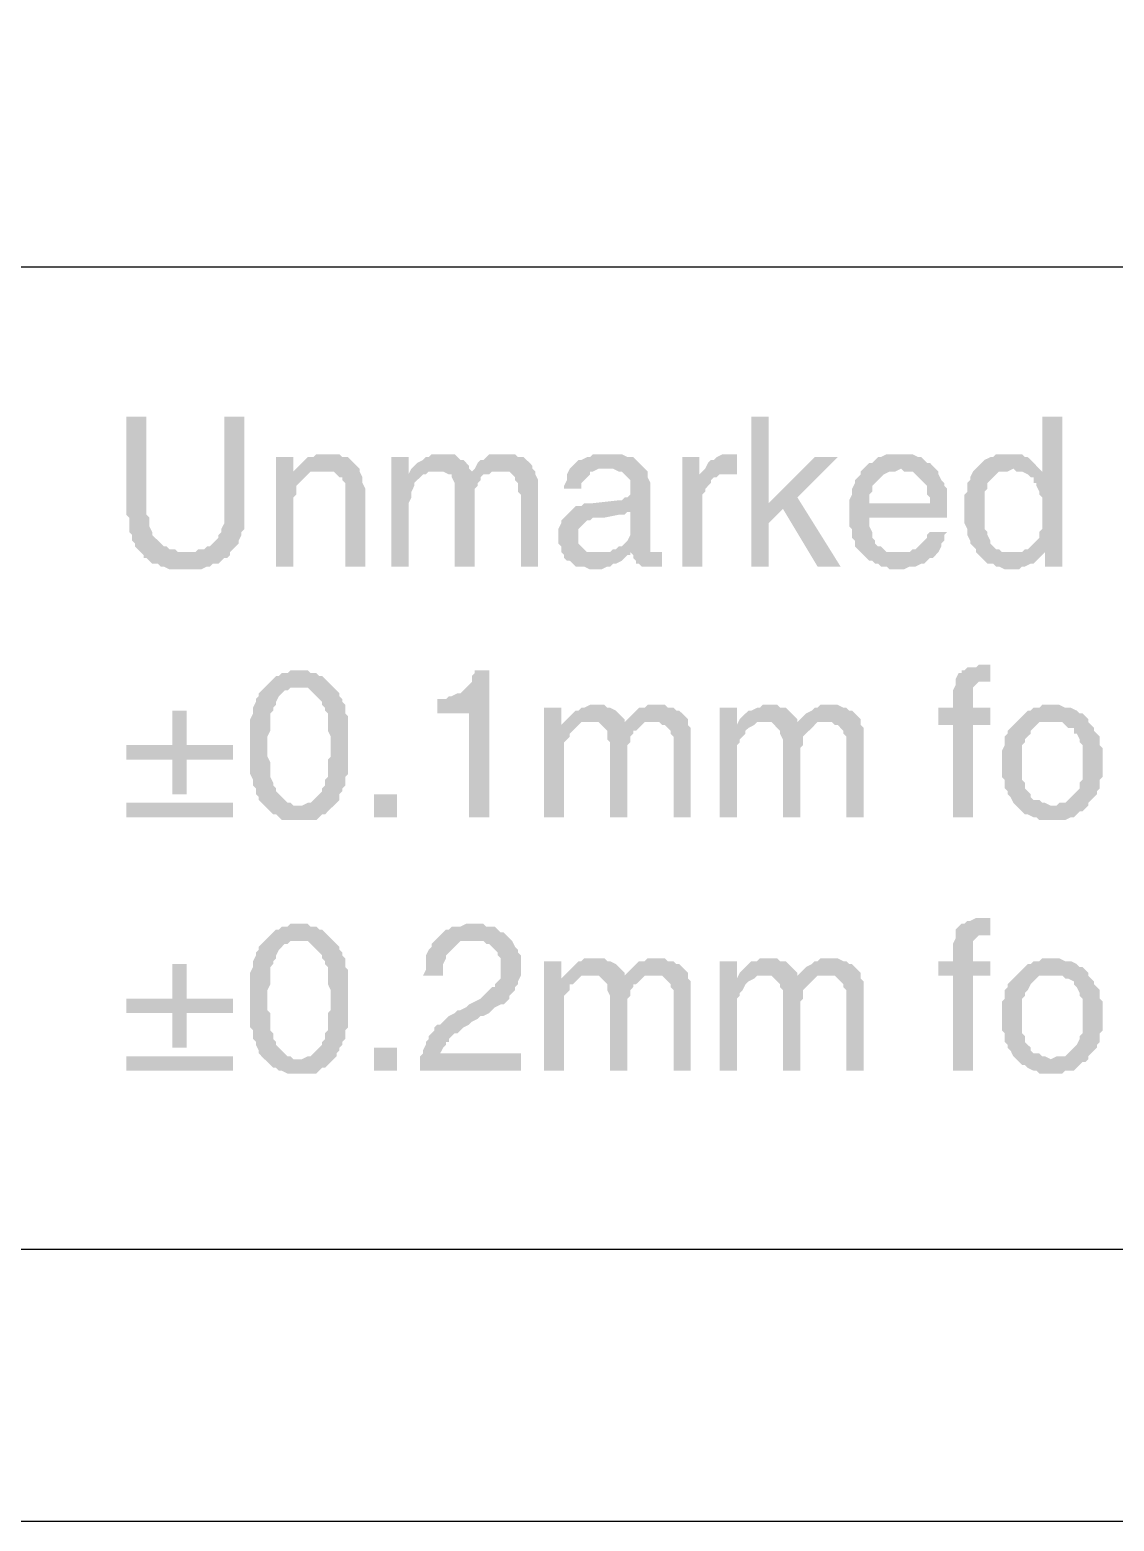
# Model space of a CAD drawing. Header units: inches. Extents: x 3613 to 8393, y -2205 to -794.
# Drawn here: x 7801.64 to 7818.63, y -1185.65 to -1162.28 of the extents above; entities that cross this region are included whole.
import ezdxf

# ---------------------------------------------------------------- set-up
doc = ezdxf.new("R2010")
doc.units = ezdxf.units.IN
doc.header["$MEASUREMENT"] = 0

msp = doc.modelspace()

# ---------------------------------------------------------------- hatches: boundary and pattern name
at = {"transparency": 33554559}
for points in [[(7803.463, -1168.343), (7803.147, -1168.343), (7803.147, -1169.878), (7803.192, -1169.923), (7803.192, -1170.149), (7803.237, -1170.194), (7803.237, -1170.284), (7803.282, -1170.329), (7803.282, -1170.374), (7803.328, -1170.419), (7803.373, -1170.464), (7804.095, -1170.464), (7803.959, -1170.464), (7803.914, -1170.419), (7803.824, -1170.419), (7803.779, -1170.374), (7803.734, -1170.374), (7803.689, -1170.329), (7803.644, -1170.284), (7803.644, -1170.284), (7803.598, -1170.239), (7803.553, -1170.194), (7803.553, -1170.149), (7803.508, -1170.058), (7803.508, -1169.923), (7803.463, -1169.878), (7803.463, -1169.787)], [(7804.997, -1168.343), (7804.682, -1168.343), (7804.682, -1170.013), (7804.636, -1170.103), (7804.636, -1170.149), (7804.591, -1170.194), (7804.591, -1170.239), (7804.546, -1170.284), (7804.501, -1170.329), (7804.456, -1170.374), (7804.411, -1170.374), (7804.366, -1170.419), (7804.275, -1170.419), (7804.23, -1170.464), (7803.373, -1170.464), (7803.418, -1170.51), (7803.418, -1170.555), (7803.463, -1170.555), (7803.508, -1170.6), (7803.553, -1170.645), (7803.644, -1170.645), (7803.689, -1170.69), (7803.734, -1170.69), (7803.824, -1170.735), (7804.32, -1170.735), (7804.411, -1170.69), (7804.456, -1170.69), (7804.501, -1170.645), (7804.591, -1170.645), (7804.636, -1170.6), (7804.682, -1170.555), (7804.727, -1170.555), (7804.772, -1170.51), (7804.772, -1170.464), (7804.817, -1170.419), (7804.862, -1170.374), (7804.907, -1170.329), (7804.907, -1170.284), (7804.952, -1170.194), (7804.952, -1170.149), (7804.997, -1170.103), (7804.997, -1169.833)], [(7813.212, -1168.343), (7812.941, -1168.343), (7812.941, -1170.69), (7813.212, -1170.69), (7813.212, -1170.013), (7813.437, -1169.787), (7813.212, -1169.697)], [(7817.815, -1168.343), (7817.499, -1168.343), (7817.499, -1169.201), (7817.273, -1169.246), (7817.319, -1169.291), (7817.364, -1169.291), (7817.364, -1169.381), (7817.409, -1169.381), (7817.409, -1169.426), (7817.454, -1169.517), (7817.454, -1169.562), (7817.499, -1169.607), (7817.499, -1170.103), (7817.454, -1170.149), (7817.454, -1170.239), (7817.409, -1170.284), (7817.364, -1170.329), (7817.364, -1170.329), (7817.319, -1170.374), (7817.273, -1170.419), (7817.228, -1170.419), (7817.544, -1170.464), (7817.544, -1170.69), (7817.815, -1170.69)], [(7805.765, -1168.975), (7805.494, -1168.975), (7805.494, -1170.69), (7805.765, -1170.69), (7805.765, -1169.742), (7805.765, -1169.607), (7805.81, -1169.562), (7805.81, -1169.426), (7805.855, -1169.381), (7805.9, -1169.336), (7805.9, -1169.336), (7805.945, -1169.291), (7805.99, -1169.246), (7805.765, -1169.201)], [(7806.261, -1168.93), (7806.126, -1168.93), (7806.081, -1168.975), (7805.99, -1168.975), (7805.945, -1169.02), (7805.9, -1169.065), (7805.855, -1169.111), (7805.81, -1169.156), (7805.765, -1169.201), (7805.99, -1169.246), (7806.036, -1169.201), (7806.216, -1169.201), (7806.803, -1169.156), (7806.758, -1169.111), (7806.712, -1169.065), (7806.712, -1169.065), (7806.667, -1169.02), (7806.622, -1168.975), (7806.532, -1168.975), (7806.487, -1168.93), (7806.351, -1168.93)], [(7807.57, -1168.975), (7807.299, -1168.975), (7807.299, -1170.69), (7807.57, -1170.69), (7807.57, -1169.697), (7807.615, -1169.607), (7807.615, -1169.517), (7807.66, -1169.426), (7807.66, -1169.381), (7807.705, -1169.336), (7807.751, -1169.291), (7807.796, -1169.246), (7807.841, -1169.246), (7807.57, -1169.246)], [(7808.066, -1168.93), (7807.931, -1168.93), (7807.886, -1168.975), (7807.841, -1168.975), (7807.796, -1169.02), (7807.705, -1169.065), (7807.66, -1169.111), (7807.615, -1169.156), (7807.57, -1169.246), (7807.841, -1169.246), (7807.886, -1169.201), (7808.021, -1169.201), (7808.518, -1169.156), (7808.518, -1169.111), (7808.473, -1169.065), (7808.428, -1169.02), (7808.382, -1169.02), (7808.337, -1168.975), (7808.292, -1168.93), (7808.157, -1168.93)], [(7809.014, -1168.93), (7808.834, -1168.93), (7808.789, -1168.975), (7808.743, -1169.02), (7808.698, -1169.02), (7808.653, -1169.065), (7808.608, -1169.156), (7808.563, -1169.201), (7808.112, -1169.201), (7808.202, -1169.246), (7808.247, -1169.246), (7808.247, -1169.291), (7808.292, -1169.381), (7808.292, -1170.69), (7808.608, -1170.69), (7808.608, -1169.697), (7808.608, -1169.472), (7808.653, -1169.426), (7808.653, -1169.381), (7808.698, -1169.336), (7808.698, -1169.291), (7808.743, -1169.246), (7808.834, -1169.246), (7808.879, -1169.201), (7809.014, -1169.201), (7809.511, -1169.156), (7809.511, -1169.111), (7809.466, -1169.065), (7809.466, -1169.065), (7809.42, -1169.02), (7809.375, -1168.975), (7809.285, -1168.975), (7809.24, -1168.93), (7809.105, -1168.93)], [(7810.729, -1168.93), (7810.458, -1168.93), (7810.413, -1168.975), (7810.368, -1168.975), (7810.278, -1169.02), (7810.233, -1169.02), (7810.188, -1169.065), (7810.188, -1169.065), (7810.143, -1169.111), (7810.097, -1169.156), (7810.052, -1169.246), (7810.052, -1169.336), (7810.007, -1169.426), (7810.007, -1169.472), (7810.278, -1169.472), (7810.278, -1169.381), (7810.323, -1169.336), (7810.368, -1169.291), (7810.413, -1169.246), (7810.413, -1169.201), (7810.458, -1169.201), (7810.549, -1169.156), (7811.271, -1169.156), (7811.226, -1169.111), (7811.181, -1169.065), (7811.135, -1169.02), (7811.09, -1168.975), (7811, -1168.975), (7810.91, -1168.93), (7810.774, -1168.93)], [(7812.128, -1168.975), (7811.858, -1168.975), (7811.858, -1170.69), (7812.173, -1170.69), (7812.173, -1169.562), (7812.219, -1169.517), (7812.219, -1169.472), (7812.264, -1169.426), (7812.309, -1169.381), (7812.309, -1169.336), (7812.354, -1169.291), (7812.399, -1169.291), (7812.128, -1169.246)], [(7812.625, -1168.93), (7812.489, -1168.93), (7812.399, -1168.975), (7812.354, -1169.02), (7812.309, -1169.02), (7812.264, -1169.065), (7812.219, -1169.156), (7812.219, -1169.156), (7812.173, -1169.201), (7812.67, -1169.246), (7812.715, -1169.246), (7812.715, -1168.93), (7812.67, -1168.93)], [(7814.295, -1168.975), (7813.934, -1168.975), (7813.212, -1169.697), (7813.437, -1169.787), (7813.979, -1170.69), (7814.34, -1170.69), (7813.663, -1169.607)], [(7815.288, -1168.93), (7815.062, -1168.93), (7814.972, -1168.975), (7814.927, -1168.975), (7814.881, -1169.02), (7814.836, -1169.065), (7814.791, -1169.065), (7814.746, -1169.111), (7814.701, -1169.156), (7815.288, -1169.156), (7815.333, -1169.201), (7815.468, -1169.201), (7815.513, -1169.246), (7815.558, -1169.291), (7815.604, -1169.336), (7815.604, -1169.336), (7815.649, -1169.381), (7815.694, -1169.426), (7815.694, -1169.562), (7815.739, -1169.607), (7815.739, -1169.697), (7814.475, -1169.697), (7814.475, -1170.058), (7814.52, -1170.103), (7814.52, -1170.239), (7814.565, -1170.284), (7814.565, -1170.374), (7814.611, -1170.419), (7814.656, -1170.464), (7814.701, -1170.51), (7814.701, -1170.51), (7814.746, -1170.555), (7814.791, -1170.6), (7814.836, -1170.6), (7814.881, -1170.645), (7814.927, -1170.645), (7814.972, -1170.69), (7815.062, -1170.69), (7815.107, -1170.735), (7815.333, -1170.735), (7815.423, -1170.69), (7815.513, -1170.69), (7815.604, -1170.645), (7815.649, -1170.645), (7815.694, -1170.6), (7815.739, -1170.555), (7815.784, -1170.555), (7815.829, -1170.51), (7815.288, -1170.464), (7815.062, -1170.464), (7815.017, -1170.419), (7814.972, -1170.374), (7814.927, -1170.374), (7814.881, -1170.329), (7814.881, -1170.284), (7814.836, -1170.239), (7814.836, -1170.149), (7814.791, -1170.058), (7814.791, -1169.923), (7816.01, -1169.923), (7816.01, -1169.472), (7815.965, -1169.426), (7815.965, -1169.381), (7815.919, -1169.336), (7815.874, -1169.246), (7815.874, -1169.201), (7815.829, -1169.156), (7815.784, -1169.111), (7815.739, -1169.065), (7815.694, -1169.065), (7815.649, -1169.02), (7815.604, -1168.975), (7815.558, -1168.975), (7815.468, -1168.93), (7815.333, -1168.93)], [(7817.003, -1168.93), (7816.777, -1168.93), (7816.732, -1168.975), (7816.687, -1168.975), (7816.596, -1169.02), (7816.551, -1169.065), (7816.506, -1169.111), (7816.461, -1169.156), (7817.048, -1169.156), (7817.093, -1169.201), (7817.183, -1169.201), (7817.273, -1169.246), (7817.499, -1169.201), (7817.499, -1169.201), (7817.454, -1169.156), (7817.409, -1169.111), (7817.364, -1169.065), (7817.319, -1169.02), (7817.273, -1168.975), (7817.228, -1168.975), (7817.183, -1168.93), (7817.048, -1168.93)], [(7806.803, -1169.156), (7806.216, -1169.201), (7806.397, -1169.201), (7806.442, -1169.246), (7806.487, -1169.291), (7806.532, -1169.291), (7806.532, -1169.336), (7806.577, -1169.381), (7806.577, -1170.69), (7806.893, -1170.69), (7806.893, -1169.472), (7806.848, -1169.381), (7806.848, -1169.291), (7806.803, -1169.201)], [(7809.511, -1169.156), (7809.014, -1169.201), (7809.15, -1169.201), (7809.195, -1169.246), (7809.24, -1169.291), (7809.24, -1169.336), (7809.285, -1169.381), (7809.285, -1169.517), (7809.33, -1169.562), (7809.33, -1170.69), (7809.601, -1170.69), (7809.601, -1169.472), (7809.601, -1169.336), (7809.556, -1169.246), (7809.556, -1169.201)], [(7811.271, -1169.156), (7810.684, -1169.156), (7810.774, -1169.156), (7810.865, -1169.201), (7810.91, -1169.201), (7810.955, -1169.246), (7811, -1169.291), (7811.045, -1169.336), (7811.045, -1169.562), (7811, -1169.607), (7810.955, -1169.607), (7810.91, -1169.652), (7810.865, -1169.652), (7810.458, -1169.697), (7810.323, -1169.697), (7810.278, -1169.742), (7810.188, -1169.742), (7810.143, -1169.787), (7811.045, -1169.833), (7811.045, -1170.103), (7811.045, -1170.194), (7811, -1170.284), (7810.955, -1170.329), (7810.91, -1170.374), (7810.865, -1170.374), (7810.82, -1170.419), (7810.774, -1170.419), (7810.729, -1170.464), (7810.504, -1170.464), (7810.007, -1170.51), (7810.007, -1170.555), (7810.052, -1170.6), (7810.097, -1170.6), (7810.143, -1170.645), (7810.188, -1170.69), (7810.323, -1170.69), (7810.413, -1170.735), (7810.594, -1170.735), (7810.684, -1170.69), (7810.729, -1170.69), (7810.774, -1170.645), (7810.82, -1170.645), (7810.91, -1170.6), (7810.955, -1170.555), (7811, -1170.51), (7811.045, -1170.51), (7811.045, -1170.464), (7811.361, -1170.464), (7811.361, -1169.381), (7811.316, -1169.291), (7811.316, -1169.201)], [(7812.173, -1169.201), (7812.128, -1169.246), (7812.399, -1169.291), (7812.444, -1169.246), (7812.67, -1169.246)], [(7814.701, -1169.156), (7814.656, -1169.201), (7814.656, -1169.246), (7814.611, -1169.291), (7814.565, -1169.336), (7814.565, -1169.381), (7814.52, -1169.472), (7814.52, -1169.562), (7814.475, -1169.652), (7814.475, -1169.697), (7814.791, -1169.697), (7814.791, -1169.562), (7814.836, -1169.517), (7814.836, -1169.426), (7814.881, -1169.381), (7814.927, -1169.336), (7814.927, -1169.336), (7814.972, -1169.291), (7815.017, -1169.246), (7815.107, -1169.201), (7815.197, -1169.201), (7815.288, -1169.156)], [(7816.461, -1169.156), (7816.416, -1169.201), (7816.371, -1169.291), (7816.371, -1169.336), (7816.326, -1169.381), (7816.326, -1169.517), (7816.281, -1169.562), (7816.281, -1170.013), (7816.326, -1170.103), (7816.326, -1170.194), (7816.371, -1170.284), (7816.371, -1170.329), (7816.416, -1170.374), (7816.461, -1170.419), (7816.461, -1170.464), (7816.506, -1170.51), (7816.551, -1170.555), (7816.596, -1170.6), (7816.642, -1170.645), (7816.732, -1170.645), (7816.777, -1170.69), (7816.822, -1170.69), (7816.912, -1170.735), (7817.138, -1170.735), (7817.183, -1170.69), (7817.228, -1170.69), (7817.319, -1170.645), (7817.364, -1170.645), (7817.409, -1170.6), (7817.454, -1170.555), (7817.499, -1170.51), (7817.048, -1170.464), (7816.867, -1170.464), (7816.822, -1170.419), (7816.777, -1170.419), (7816.732, -1170.374), (7816.687, -1170.329), (7816.687, -1170.284), (7816.642, -1170.194), (7816.642, -1170.149), (7816.596, -1170.103), (7816.596, -1169.517), (7816.642, -1169.472), (7816.642, -1169.381), (7816.687, -1169.336), (7816.687, -1169.336), (7816.732, -1169.291), (7816.777, -1169.246), (7816.822, -1169.201), (7816.958, -1169.201), (7817.048, -1169.156)], [(7810.143, -1169.787), (7810.097, -1169.833), (7810.052, -1169.878), (7810.052, -1169.878), (7810.007, -1169.923), (7809.962, -1169.968), (7809.962, -1170.013), (7809.917, -1170.103), (7809.917, -1170.239), (7809.917, -1170.329), (7809.962, -1170.374), (7809.962, -1170.464), (7810.007, -1170.51), (7810.504, -1170.464), (7810.368, -1170.464), (7810.323, -1170.419), (7810.278, -1170.374), (7810.233, -1170.329), (7810.233, -1170.103), (7810.278, -1170.058), (7810.323, -1170.013), (7810.368, -1169.968), (7810.413, -1169.968), (7810.458, -1169.923), (7810.639, -1169.923), (7810.865, -1169.878), (7810.955, -1169.878), (7811, -1169.833), (7811.045, -1169.833)], [(7816.01, -1170.149), (7815.739, -1170.149), (7815.694, -1170.194), (7815.694, -1170.239), (7815.649, -1170.284), (7815.604, -1170.329), (7815.558, -1170.374), (7815.513, -1170.419), (7815.468, -1170.419), (7815.423, -1170.464), (7815.288, -1170.464), (7815.829, -1170.51), (7815.874, -1170.464), (7815.919, -1170.374), (7815.919, -1170.329), (7815.965, -1170.284), (7815.965, -1170.194)], [(7811.361, -1170.464), (7811.045, -1170.464), (7811.09, -1170.51), (7811.451, -1170.464), (7811.451, -1170.464)], [(7811.542, -1170.464), (7811.451, -1170.464), (7811.09, -1170.51), (7811.09, -1170.555), (7811.135, -1170.6), (7811.135, -1170.645), (7811.181, -1170.645), (7811.226, -1170.69), (7811.542, -1170.69)], [(7817.228, -1170.419), (7817.183, -1170.464), (7817.048, -1170.464), (7817.499, -1170.51), (7817.544, -1170.464)], [(7805.855, -1172.315), (7805.72, -1172.315), (7805.674, -1172.36), (7805.584, -1172.36), (7805.539, -1172.405), (7805.494, -1172.405), (7805.449, -1172.45), (7805.404, -1172.495), (7805.359, -1172.541), (7805.313, -1172.586), (7805.99, -1172.586), (7806.036, -1172.631), (7806.081, -1172.676), (7806.126, -1172.721), (7806.171, -1172.766), (7806.216, -1172.811), (7806.216, -1172.856), (7806.261, -1172.902), (7806.261, -1172.947), (7806.306, -1172.992), (7806.306, -1173.263), (7806.351, -1173.353), (7806.351, -1173.669), (7806.306, -1173.714), (7806.306, -1173.985), (7806.261, -1174.03), (7806.261, -1174.12), (7806.216, -1174.165), (7806.216, -1174.21), (7806.216, -1174.21), (7806.171, -1174.256), (7806.126, -1174.301), (7806.081, -1174.346), (7806.036, -1174.391), (7805.99, -1174.391), (7805.9, -1174.436), (7805.313, -1174.436), (7805.359, -1174.481), (7805.404, -1174.526), (7805.449, -1174.572), (7805.494, -1174.572), (7805.539, -1174.617), (7805.584, -1174.662), (7806.126, -1174.662), (7806.171, -1174.617), (7806.216, -1174.572), (7806.261, -1174.572), (7806.306, -1174.526), (7806.351, -1174.481), (7806.397, -1174.436), (7806.442, -1174.391), (7806.442, -1174.391), (7806.487, -1174.346), (7806.487, -1174.256), (7806.532, -1174.21), (7806.532, -1174.165), (7806.577, -1174.12), (7806.577, -1173.985), (7806.622, -1173.94), (7806.622, -1173.488), (7806.622, -1173.037), (7806.577, -1172.992), (7806.577, -1172.856), (7806.532, -1172.811), (7806.532, -1172.766), (7806.487, -1172.721), (7806.487, -1172.676), (7806.442, -1172.631), (7806.442, -1172.631), (7806.397, -1172.586), (7806.351, -1172.541), (7806.306, -1172.495), (7806.261, -1172.45), (7806.216, -1172.405), (7806.171, -1172.405), (7806.126, -1172.36), (7806.036, -1172.36), (7805.99, -1172.315), (7805.9, -1172.315)], [(7808.834, -1172.315), (7808.608, -1172.315), (7808.608, -1172.36), (7808.563, -1172.405), (7808.563, -1172.495), (7808.518, -1172.541), (7808.473, -1172.586), (7808.428, -1172.631), (7808.382, -1172.676), (7808.337, -1172.676), (7808.247, -1172.721), (7808.202, -1172.721), (7808.157, -1172.766), (7808.021, -1172.766), (7808.021, -1172.992), (7808.518, -1172.992), (7808.518, -1174.617), (7808.834, -1174.617)], [(7816.551, -1172.225), (7816.506, -1172.225), (7816.461, -1172.27), (7816.326, -1172.27), (7816.281, -1172.315), (7816.235, -1172.315), (7816.235, -1172.36), (7816.19, -1172.36), (7816.145, -1172.45), (7816.145, -1172.495), (7816.687, -1172.495), (7816.687, -1172.225)], [(7805.313, -1172.586), (7805.268, -1172.631), (7805.268, -1172.631), (7805.223, -1172.676), (7805.223, -1172.721), (7805.178, -1172.766), (7805.178, -1172.811), (7805.133, -1172.902), (7805.133, -1172.992), (7805.088, -1173.082), (7805.088, -1173.94), (7805.133, -1174.03), (7805.133, -1174.12), (7805.178, -1174.165), (7805.178, -1174.256), (7805.223, -1174.301), (7805.223, -1174.346), (7805.268, -1174.391), (7805.313, -1174.436), (7805.855, -1174.436), (7805.765, -1174.436), (7805.72, -1174.391), (7805.674, -1174.391), (7805.629, -1174.346), (7805.584, -1174.301), (7805.539, -1174.256), (7805.494, -1174.21), (7805.494, -1174.165), (7805.449, -1174.12), (7805.449, -1174.075), (7805.404, -1173.985), (7805.404, -1173.759), (7805.359, -1173.669), (7805.359, -1173.353), (7805.404, -1173.263), (7805.404, -1172.992), (7805.449, -1172.947), (7805.449, -1172.902), (7805.494, -1172.856), (7805.494, -1172.811), (7805.494, -1172.811), (7805.539, -1172.721), (7805.584, -1172.676), (7805.629, -1172.631), (7805.674, -1172.631), (7805.72, -1172.586), (7805.855, -1172.586)], [(7816.145, -1172.495), (7816.145, -1172.541), (7816.1, -1172.631), (7816.1, -1172.902), (7815.874, -1172.902), (7815.874, -1173.172), (7816.1, -1173.172), (7816.1, -1174.617), (7816.416, -1174.617), (7816.416, -1173.172), (7816.687, -1173.172), (7816.687, -1172.902), (7816.416, -1172.902), (7816.416, -1172.586), (7816.461, -1172.541), (7816.461, -1172.541), (7816.506, -1172.495), (7816.596, -1172.495)], [(7810.504, -1172.856), (7810.413, -1172.856), (7810.323, -1172.902), (7810.278, -1172.902), (7810.233, -1172.947), (7810.188, -1172.947), (7810.143, -1172.992), (7810.097, -1173.037), (7810.052, -1173.082), (7809.962, -1173.172), (7810.233, -1173.172), (7810.278, -1173.127), (7810.413, -1173.127), (7810.955, -1173.082), (7810.91, -1173.037), (7810.865, -1172.992), (7810.865, -1172.992), (7810.82, -1172.947), (7810.729, -1172.902), (7810.684, -1172.902), (7810.639, -1172.856), (7810.549, -1172.856)], [(7811.451, -1172.856), (7811.316, -1172.856), (7811.271, -1172.902), (7811.181, -1172.902), (7811.135, -1172.947), (7811.09, -1172.992), (7811.045, -1173.037), (7811, -1173.082), (7810.955, -1173.127), (7810.549, -1173.127), (7810.594, -1173.172), (7810.639, -1173.218), (7810.639, -1173.218), (7810.684, -1173.263), (7810.684, -1173.398), (7810.729, -1173.443), (7810.729, -1174.617), (7811, -1174.617), (7811, -1173.488), (7811.045, -1173.443), (7811.045, -1173.353), (7811.09, -1173.308), (7811.09, -1173.263), (7811.135, -1173.263), (7811.181, -1173.218), (7811.226, -1173.172), (7811.271, -1173.127), (7811.406, -1173.127), (7811.948, -1173.082), (7811.903, -1173.037), (7811.858, -1172.992), (7811.858, -1172.992), (7811.812, -1172.947), (7811.767, -1172.947), (7811.722, -1172.902), (7811.632, -1172.902), (7811.587, -1172.856), (7811.497, -1172.856)], [(7813.212, -1172.856), (7813.121, -1172.856), (7813.076, -1172.902), (7813.031, -1172.902), (7812.941, -1172.947), (7812.896, -1172.947), (7812.85, -1172.992), (7812.805, -1173.037), (7812.76, -1173.082), (7812.715, -1173.172), (7812.986, -1173.172), (7813.031, -1173.127), (7813.166, -1173.127), (7813.663, -1173.082), (7813.618, -1173.037), (7813.573, -1172.992), (7813.573, -1172.992), (7813.527, -1172.947), (7813.482, -1172.902), (7813.392, -1172.902), (7813.347, -1172.856), (7813.302, -1172.856)], [(7814.159, -1172.856), (7814.024, -1172.856), (7813.979, -1172.902), (7813.934, -1172.902), (7813.889, -1172.947), (7813.798, -1172.992), (7813.753, -1173.037), (7813.708, -1173.082), (7813.663, -1173.127), (7813.257, -1173.127), (7813.302, -1173.172), (7813.347, -1173.218), (7813.347, -1173.218), (7813.392, -1173.263), (7813.392, -1173.308), (7813.437, -1173.398), (7813.437, -1174.617), (7813.708, -1174.617), (7813.708, -1173.533), (7813.753, -1173.488), (7813.753, -1173.353), (7813.798, -1173.308), (7813.843, -1173.263), (7813.843, -1173.263), (7813.889, -1173.218), (7813.934, -1173.172), (7813.979, -1173.127), (7814.114, -1173.127), (7814.656, -1173.082), (7814.611, -1173.037), (7814.565, -1172.992), (7814.565, -1172.992), (7814.52, -1172.947), (7814.475, -1172.947), (7814.43, -1172.902), (7814.385, -1172.902), (7814.295, -1172.856), (7814.25, -1172.856)], [(7817.634, -1172.856), (7817.499, -1172.856), (7817.454, -1172.902), (7817.364, -1172.902), (7817.319, -1172.947), (7817.273, -1172.947), (7817.228, -1172.992), (7817.183, -1173.037), (7817.138, -1173.082), (7817.093, -1173.127), (7817.093, -1173.127), (7817.048, -1173.172), (7817.003, -1173.218), (7816.958, -1173.263), (7816.958, -1173.308), (7816.912, -1173.353), (7816.912, -1173.488), (7816.867, -1173.579), (7816.867, -1173.759), (7816.867, -1173.985), (7816.912, -1174.03), (7816.912, -1174.165), (7816.958, -1174.21), (7816.958, -1174.256), (7817.003, -1174.301), (7817.048, -1174.391), (7817.093, -1174.436), (7817.634, -1174.436), (7817.544, -1174.391), (7817.499, -1174.391), (7817.454, -1174.346), (7817.364, -1174.346), (7817.319, -1174.301), (7817.319, -1174.256), (7817.273, -1174.21), (7817.228, -1174.165), (7817.228, -1174.075), (7817.183, -1174.03), (7817.183, -1173.488), (7817.228, -1173.443), (7817.228, -1173.398), (7817.273, -1173.353), (7817.319, -1173.308), (7817.319, -1173.263), (7817.364, -1173.218), (7817.409, -1173.172), (7817.454, -1173.127), (7817.634, -1173.127), (7818.221, -1173.082), (7818.176, -1173.037), (7818.131, -1172.992), (7818.086, -1172.992), (7818.041, -1172.947), (7817.95, -1172.902), (7817.86, -1172.902), (7817.77, -1172.856), (7817.725, -1172.856)], [(7804.095, -1172.947), (7803.869, -1172.947), (7803.869, -1173.488), (7803.147, -1173.488), (7803.147, -1173.714), (7803.869, -1173.714), (7803.869, -1174.256), (7804.095, -1174.256), (7804.095, -1173.714), (7804.817, -1173.714), (7804.817, -1173.488), (7804.095, -1173.488)], [(7809.962, -1172.902), (7809.691, -1172.902), (7809.691, -1174.617), (7810.007, -1174.617), (7810.007, -1173.443), (7810.052, -1173.398), (7810.097, -1173.353), (7810.097, -1173.308), (7810.143, -1173.263), (7810.188, -1173.218), (7810.233, -1173.172), (7809.962, -1173.172)], [(7811.948, -1173.082), (7811.406, -1173.127), (7811.497, -1173.127), (7811.542, -1173.172), (7811.587, -1173.172), (7811.632, -1173.218), (7811.677, -1173.263), (7811.677, -1173.308), (7811.722, -1173.353), (7811.722, -1174.617), (7811.993, -1174.617), (7811.993, -1173.218), (7811.948, -1173.172)], [(7812.715, -1172.902), (7812.444, -1172.902), (7812.444, -1174.617), (7812.715, -1174.617), (7812.715, -1173.488), (7812.76, -1173.443), (7812.76, -1173.398), (7812.805, -1173.353), (7812.85, -1173.308), (7812.85, -1173.263), (7812.896, -1173.218), (7812.986, -1173.172), (7812.715, -1173.172)], [(7814.656, -1173.082), (7814.114, -1173.127), (7814.204, -1173.127), (7814.25, -1173.172), (7814.295, -1173.172), (7814.34, -1173.218), (7814.385, -1173.263), (7814.385, -1173.308), (7814.43, -1173.353), (7814.43, -1174.617), (7814.701, -1174.617), (7814.701, -1173.218), (7814.656, -1173.172)], [(7818.221, -1173.082), (7817.634, -1173.127), (7817.815, -1173.127), (7817.86, -1173.172), (7817.905, -1173.218), (7817.996, -1173.218), (7817.996, -1173.308), (7818.041, -1173.308), (7818.086, -1173.398), (7818.086, -1173.443), (7818.131, -1173.488), (7818.131, -1174.03), (7818.086, -1174.075), (7818.086, -1174.165), (7818.041, -1174.21), (7817.996, -1174.256), (7817.996, -1174.256), (7817.95, -1174.301), (7817.905, -1174.346), (7817.86, -1174.391), (7817.77, -1174.391), (7817.725, -1174.436), (7817.093, -1174.436), (7817.138, -1174.481), (7817.183, -1174.526), (7817.228, -1174.572), (7817.273, -1174.572), (7817.364, -1174.617), (7817.409, -1174.617), (7817.454, -1174.662), (7817.86, -1174.662), (7817.95, -1174.617), (7817.996, -1174.617), (7818.041, -1174.572), (7818.086, -1174.526), (7818.131, -1174.526), (7818.176, -1174.481), (7818.221, -1174.436), (7818.221, -1174.391), (7818.266, -1174.346), (7818.311, -1174.301), (7818.357, -1174.256), (7818.357, -1174.21), (7818.402, -1174.165), (7818.402, -1174.03), (7818.447, -1173.985), (7818.447, -1173.759), (7818.447, -1173.533), (7818.402, -1173.488), (7818.402, -1173.353), (7818.357, -1173.308), (7818.311, -1173.263), (7818.311, -1173.218), (7818.266, -1173.172), (7818.221, -1173.127)], [(7807.389, -1174.617), (7807.389, -1174.256), (7807.028, -1174.256), (7807.028, -1174.617)], [(7804.817, -1174.617), (7804.817, -1174.391), (7803.147, -1174.391), (7803.147, -1174.617)], [(7805.855, -1176.287), (7805.72, -1176.287), (7805.674, -1176.332), (7805.584, -1176.332), (7805.539, -1176.377), (7805.494, -1176.377), (7805.449, -1176.422), (7805.404, -1176.467), (7805.359, -1176.512), (7805.313, -1176.557), (7805.99, -1176.557), (7806.036, -1176.602), (7806.081, -1176.648), (7806.126, -1176.693), (7806.171, -1176.738), (7806.216, -1176.783), (7806.216, -1176.828), (7806.261, -1176.873), (7806.261, -1176.918), (7806.306, -1176.964), (7806.306, -1177.234), (7806.351, -1177.325), (7806.351, -1177.64), (7806.306, -1177.686), (7806.306, -1177.956), (7806.261, -1178.002), (7806.261, -1178.092), (7806.216, -1178.137), (7806.216, -1178.182), (7806.216, -1178.182), (7806.171, -1178.227), (7806.126, -1178.272), (7806.081, -1178.317), (7806.036, -1178.363), (7805.99, -1178.363), (7805.9, -1178.408), (7805.313, -1178.408), (7805.359, -1178.453), (7805.404, -1178.498), (7805.449, -1178.543), (7805.494, -1178.543), (7805.539, -1178.588), (7805.584, -1178.588), (7805.674, -1178.633), (7806.126, -1178.633), (7806.171, -1178.588), (7806.216, -1178.543), (7806.261, -1178.543), (7806.306, -1178.498), (7806.351, -1178.453), (7806.397, -1178.408), (7806.442, -1178.363), (7806.442, -1178.317), (7806.487, -1178.272), (7806.487, -1178.227), (7806.532, -1178.182), (7806.532, -1178.137), (7806.577, -1178.092), (7806.577, -1177.956), (7806.622, -1177.911), (7806.622, -1177.46), (7806.622, -1177.009), (7806.577, -1176.964), (7806.577, -1176.828), (7806.532, -1176.783), (7806.532, -1176.738), (7806.487, -1176.693), (7806.487, -1176.648), (7806.442, -1176.602), (7806.442, -1176.602), (7806.397, -1176.557), (7806.351, -1176.512), (7806.306, -1176.467), (7806.261, -1176.422), (7806.216, -1176.377), (7806.171, -1176.377), (7806.126, -1176.332), (7806.036, -1176.332), (7805.99, -1176.287), (7805.9, -1176.287)], [(7808.608, -1176.287), (7808.473, -1176.287), (7808.382, -1176.332), (7808.247, -1176.332), (7808.202, -1176.377), (7808.157, -1176.377), (7808.112, -1176.422), (7808.066, -1176.467), (7808.021, -1176.512), (7808.021, -1176.512), (7807.976, -1176.557), (7807.931, -1176.602), (7807.931, -1176.648), (7807.886, -1176.693), (7807.841, -1176.783), (7807.841, -1177.009), (7807.796, -1177.099), (7808.112, -1177.099), (7808.112, -1176.918), (7808.157, -1176.828), (7808.157, -1176.783), (7808.202, -1176.738), (7808.247, -1176.693), (7808.292, -1176.648), (7808.337, -1176.602), (7808.382, -1176.557), (7808.563, -1176.557), (7809.15, -1176.512), (7809.105, -1176.467), (7809.059, -1176.422), (7809.014, -1176.422), (7808.969, -1176.377), (7808.924, -1176.332), (7808.789, -1176.332), (7808.743, -1176.287), (7808.653, -1176.287)], [(7816.551, -1176.196), (7816.461, -1176.196), (7816.371, -1176.241), (7816.326, -1176.241), (7816.281, -1176.287), (7816.235, -1176.287), (7816.19, -1176.332), (7816.145, -1176.377), (7816.145, -1176.467), (7816.687, -1176.467), (7816.687, -1176.196)], [(7805.313, -1176.557), (7805.268, -1176.602), (7805.268, -1176.602), (7805.223, -1176.648), (7805.223, -1176.693), (7805.178, -1176.738), (7805.178, -1176.783), (7805.133, -1176.873), (7805.133, -1176.964), (7805.088, -1177.054), (7805.088, -1177.911), (7805.133, -1177.956), (7805.133, -1178.092), (7805.178, -1178.137), (7805.178, -1178.182), (7805.223, -1178.272), (7805.223, -1178.317), (7805.268, -1178.363), (7805.313, -1178.408), (7805.855, -1178.408), (7805.765, -1178.408), (7805.72, -1178.363), (7805.674, -1178.363), (7805.629, -1178.317), (7805.584, -1178.272), (7805.539, -1178.227), (7805.494, -1178.182), (7805.494, -1178.137), (7805.449, -1178.092), (7805.449, -1178.002), (7805.404, -1177.956), (7805.404, -1177.686), (7805.359, -1177.64), (7805.359, -1177.325), (7805.404, -1177.234), (7805.404, -1176.964), (7805.449, -1176.918), (7805.449, -1176.873), (7805.494, -1176.828), (7805.494, -1176.783), (7805.494, -1176.783), (7805.539, -1176.693), (7805.584, -1176.648), (7805.629, -1176.602), (7805.674, -1176.602), (7805.72, -1176.557), (7805.855, -1176.557)], [(7809.15, -1176.512), (7808.563, -1176.557), (7808.743, -1176.557), (7808.789, -1176.602), (7808.834, -1176.602), (7808.879, -1176.648), (7808.924, -1176.693), (7808.969, -1176.738), (7808.969, -1176.783), (7809.014, -1176.828), (7809.014, -1177.144), (7808.969, -1177.189), (7808.924, -1177.234), (7808.924, -1177.279), (7808.879, -1177.279), (7808.834, -1177.325), (7808.789, -1177.37), (7808.743, -1177.415), (7808.698, -1177.46), (7808.608, -1177.505), (7808.608, -1177.505), (7808.518, -1177.55), (7808.473, -1177.595), (7808.382, -1177.64), (7808.337, -1177.64), (7808.292, -1177.686), (7808.202, -1177.731), (7808.157, -1177.776), (7808.112, -1177.821), (7808.066, -1177.866), (7808.021, -1177.866), (7807.976, -1177.911), (7807.976, -1177.956), (7807.931, -1178.002), (7807.886, -1178.047), (7807.886, -1178.092), (7807.841, -1178.137), (7807.841, -1178.182), (7807.796, -1178.272), (7807.796, -1178.317), (7807.751, -1178.363), (7807.751, -1178.588), (7809.33, -1178.588), (7809.33, -1178.317), (7808.066, -1178.317), (7808.112, -1178.227), (7808.157, -1178.182), (7808.157, -1178.137), (7808.202, -1178.137), (7808.202, -1178.092), (7808.247, -1178.047), (7808.292, -1178.002), (7808.337, -1178.002), (7808.382, -1177.956), (7808.428, -1177.911), (7808.518, -1177.866), (7808.563, -1177.821), (7808.653, -1177.776), (7808.698, -1177.731), (7808.743, -1177.731), (7808.834, -1177.686), (7808.879, -1177.64), (7808.924, -1177.595), (7809.014, -1177.55), (7809.059, -1177.55), (7809.105, -1177.505), (7809.15, -1177.46), (7809.15, -1177.415), (7809.195, -1177.37), (7809.24, -1177.325), (7809.24, -1177.279), (7809.285, -1177.234), (7809.285, -1177.189), (7809.33, -1177.099), (7809.33, -1176.783), (7809.285, -1176.738), (7809.285, -1176.693), (7809.24, -1176.648), (7809.195, -1176.557)], [(7816.145, -1176.467), (7816.145, -1176.512), (7816.1, -1176.602), (7816.1, -1176.873), (7815.874, -1176.873), (7815.874, -1177.099), (7816.1, -1177.099), (7816.1, -1178.588), (7816.416, -1178.588), (7816.416, -1177.099), (7816.687, -1177.099), (7816.687, -1176.873), (7816.416, -1176.873), (7816.416, -1176.557), (7816.461, -1176.512), (7816.461, -1176.512), (7816.506, -1176.467), (7816.596, -1176.467)], [(7810.504, -1176.828), (7810.323, -1176.828), (7810.278, -1176.873), (7810.233, -1176.873), (7810.188, -1176.918), (7810.143, -1176.964), (7810.097, -1177.009), (7810.052, -1177.054), (7809.962, -1177.144), (7810.233, -1177.144), (7810.278, -1177.099), (7810.413, -1177.099), (7810.955, -1177.054), (7810.91, -1177.009), (7810.865, -1176.964), (7810.865, -1176.964), (7810.82, -1176.918), (7810.729, -1176.873), (7810.684, -1176.873), (7810.639, -1176.828), (7810.549, -1176.828)], [(7811.451, -1176.828), (7811.316, -1176.828), (7811.271, -1176.873), (7811.181, -1176.873), (7811.135, -1176.918), (7811.09, -1176.964), (7811.045, -1177.009), (7811, -1177.054), (7810.955, -1177.099), (7810.549, -1177.099), (7810.594, -1177.144), (7810.639, -1177.189), (7810.639, -1177.189), (7810.684, -1177.234), (7810.684, -1177.325), (7810.729, -1177.415), (7810.729, -1178.588), (7811, -1178.588), (7811, -1177.46), (7811.045, -1177.415), (7811.045, -1177.325), (7811.09, -1177.279), (7811.09, -1177.234), (7811.135, -1177.234), (7811.181, -1177.189), (7811.226, -1177.144), (7811.271, -1177.099), (7811.406, -1177.099), (7811.948, -1177.054), (7811.903, -1177.009), (7811.858, -1176.964), (7811.858, -1176.964), (7811.812, -1176.918), (7811.767, -1176.918), (7811.722, -1176.873), (7811.632, -1176.873), (7811.587, -1176.828), (7811.497, -1176.828)], [(7813.212, -1176.828), (7813.076, -1176.828), (7813.031, -1176.873), (7812.941, -1176.873), (7812.896, -1176.918), (7812.85, -1176.964), (7812.805, -1177.009), (7812.76, -1177.054), (7812.715, -1177.144), (7812.986, -1177.144), (7813.031, -1177.099), (7813.166, -1177.099), (7813.663, -1177.054), (7813.618, -1177.009), (7813.573, -1176.964), (7813.573, -1176.964), (7813.527, -1176.918), (7813.482, -1176.873), (7813.392, -1176.873), (7813.347, -1176.828), (7813.302, -1176.828)], [(7814.159, -1176.828), (7814.024, -1176.828), (7813.979, -1176.873), (7813.934, -1176.873), (7813.889, -1176.918), (7813.798, -1176.964), (7813.753, -1177.009), (7813.708, -1177.054), (7813.663, -1177.099), (7813.257, -1177.099), (7813.302, -1177.144), (7813.347, -1177.189), (7813.347, -1177.189), (7813.392, -1177.234), (7813.392, -1177.279), (7813.437, -1177.325), (7813.437, -1178.588), (7813.708, -1178.588), (7813.708, -1177.505), (7813.753, -1177.46), (7813.753, -1177.325), (7813.798, -1177.279), (7813.843, -1177.234), (7813.843, -1177.234), (7813.889, -1177.189), (7813.934, -1177.144), (7813.979, -1177.099), (7814.114, -1177.099), (7814.656, -1177.054), (7814.611, -1177.009), (7814.565, -1176.964), (7814.565, -1176.964), (7814.52, -1176.918), (7814.475, -1176.918), (7814.43, -1176.873), (7814.385, -1176.873), (7814.295, -1176.828), (7814.25, -1176.828)], [(7817.634, -1176.828), (7817.499, -1176.828), (7817.454, -1176.873), (7817.364, -1176.873), (7817.319, -1176.918), (7817.273, -1176.918), (7817.228, -1176.964), (7817.183, -1177.009), (7817.138, -1177.054), (7817.093, -1177.099), (7817.093, -1177.099), (7817.048, -1177.144), (7817.003, -1177.189), (7816.958, -1177.234), (7816.958, -1177.279), (7816.912, -1177.325), (7816.912, -1177.46), (7816.867, -1177.505), (7816.867, -1177.731), (7816.867, -1177.956), (7816.912, -1178.002), (7816.912, -1178.137), (7816.958, -1178.182), (7816.958, -1178.227), (7817.003, -1178.272), (7817.048, -1178.363), (7817.093, -1178.408), (7817.634, -1178.408), (7817.544, -1178.363), (7817.499, -1178.363), (7817.454, -1178.317), (7817.364, -1178.317), (7817.319, -1178.272), (7817.319, -1178.227), (7817.273, -1178.182), (7817.228, -1178.137), (7817.228, -1178.047), (7817.183, -1178.002), (7817.183, -1177.46), (7817.228, -1177.415), (7817.228, -1177.37), (7817.273, -1177.325), (7817.319, -1177.234), (7817.319, -1177.234), (7817.364, -1177.189), (7817.409, -1177.144), (7817.454, -1177.099), (7817.634, -1177.099), (7818.221, -1177.054), (7818.176, -1177.009), (7818.131, -1176.964), (7818.086, -1176.964), (7818.041, -1176.918), (7817.95, -1176.873), (7817.86, -1176.873), (7817.77, -1176.828), (7817.725, -1176.828)], [(7804.095, -1176.918), (7803.869, -1176.918), (7803.869, -1177.46), (7803.147, -1177.46), (7803.147, -1177.686), (7803.869, -1177.686), (7803.869, -1178.227), (7804.095, -1178.227), (7804.095, -1177.686), (7804.817, -1177.686), (7804.817, -1177.46), (7804.095, -1177.46)], [(7809.962, -1176.873), (7809.691, -1176.873), (7809.691, -1178.588), (7810.007, -1178.588), (7810.007, -1177.415), (7810.052, -1177.37), (7810.097, -1177.325), (7810.097, -1177.234), (7810.143, -1177.234), (7810.188, -1177.189), (7810.233, -1177.144), (7809.962, -1177.144)], [(7811.948, -1177.054), (7811.406, -1177.099), (7811.542, -1177.099), (7811.587, -1177.144), (7811.632, -1177.189), (7811.677, -1177.234), (7811.677, -1177.279), (7811.722, -1177.325), (7811.722, -1178.588), (7811.993, -1178.588), (7811.993, -1177.37), (7811.993, -1177.189), (7811.948, -1177.144)], [(7812.715, -1176.873), (7812.444, -1176.873), (7812.444, -1178.588), (7812.715, -1178.588), (7812.715, -1177.46), (7812.76, -1177.415), (7812.76, -1177.37), (7812.805, -1177.325), (7812.85, -1177.234), (7812.85, -1177.234), (7812.896, -1177.189), (7812.986, -1177.144), (7812.715, -1177.144)], [(7814.656, -1177.054), (7814.114, -1177.099), (7814.25, -1177.099), (7814.295, -1177.144), (7814.34, -1177.189), (7814.385, -1177.234), (7814.385, -1177.279), (7814.43, -1177.325), (7814.43, -1178.588), (7814.701, -1178.588), (7814.701, -1177.37), (7814.701, -1177.189), (7814.656, -1177.144)], [(7818.221, -1177.054), (7817.634, -1177.099), (7817.815, -1177.099), (7817.86, -1177.144), (7817.905, -1177.144), (7817.996, -1177.189), (7817.996, -1177.234), (7818.041, -1177.279), (7818.086, -1177.37), (7818.086, -1177.415), (7818.131, -1177.46), (7818.131, -1178.002), (7818.086, -1178.047), (7818.086, -1178.092), (7818.041, -1178.182), (7817.996, -1178.227), (7817.996, -1178.227), (7817.95, -1178.272), (7817.905, -1178.317), (7817.86, -1178.363), (7817.725, -1178.363), (7817.634, -1178.408), (7817.093, -1178.408), (7817.138, -1178.453), (7817.183, -1178.498), (7817.228, -1178.498), (7817.273, -1178.543), (7817.364, -1178.588), (7817.409, -1178.588), (7817.454, -1178.633), (7817.815, -1178.633), (7817.86, -1178.588), (7817.996, -1178.588), (7818.041, -1178.543), (7818.086, -1178.498), (7818.131, -1178.453), (7818.176, -1178.453), (7818.221, -1178.408), (7818.221, -1178.363), (7818.266, -1178.317), (7818.311, -1178.272), (7818.357, -1178.227), (7818.357, -1178.182), (7818.402, -1178.137), (7818.402, -1178.002), (7818.447, -1177.956), (7818.447, -1177.731), (7818.447, -1177.505), (7818.402, -1177.46), (7818.402, -1177.325), (7818.357, -1177.279), (7818.311, -1177.234), (7818.311, -1177.189), (7818.266, -1177.144), (7818.221, -1177.099)], [(7807.389, -1178.588), (7807.389, -1178.227), (7807.028, -1178.227), (7807.028, -1178.588)], [(7804.817, -1178.588), (7804.817, -1178.363), (7803.147, -1178.363), (7803.147, -1178.588)]]:
    msp.add_hatch(color=256, dxfattribs=at).paths.add_polyline_path(points)

# ---------------------------------------------------------------- linework, layer by layer
msp.add_line((7491.175, -1181.386), (7900.431, -1181.386))
msp.add_lwpolyline([(7904.469, -1185.646), (7904.469, -888.646), (7484.469, -888.646), (7484.469, -1185.646)], close=True)
msp.add_lwpolyline([(7503.993, -1165.996), (7853.063, -1165.996)])
for points in [[(7808.518, -1169.156), (7808.021, -1169.201), (7808.563, -1169.201)], [(7810.955, -1173.082), (7810.413, -1173.127), (7810.955, -1173.127)], [(7813.663, -1173.082), (7813.166, -1173.127), (7813.663, -1173.127)], [(7810.955, -1177.054), (7810.413, -1177.099), (7810.955, -1177.099)], [(7813.663, -1177.054), (7813.166, -1177.099), (7813.663, -1177.099)]]:
    msp.add_solid(points, dxfattribs=at)

doc.saveas('drawing.dxf')
